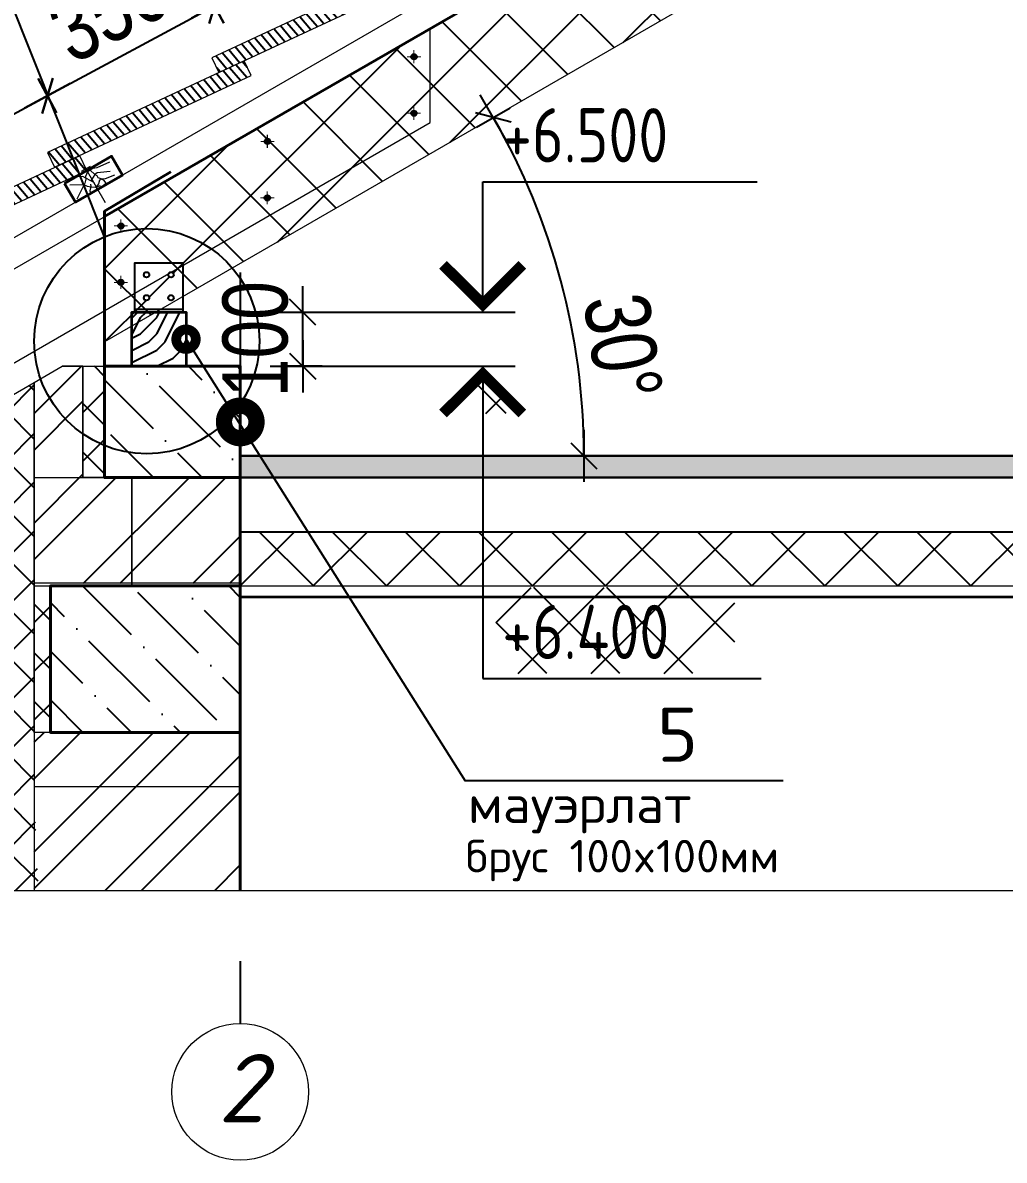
# Model space of a CAD drawing. Extents: x -12289450 to -10763036, y -7834513 to -6150123.
# Drawn here: x -10933360 to -10931550, y -7678309 to -7676211 of the extents above; entities that cross this region are included whole.
import ezdxf

# ---------------------------------------------------------------- set-up
doc = ezdxf.new("R2010")
doc.units = 0
doc.header["$LTSCALE"] = 25
doc.header["$PDMODE"] = 35
doc.linetypes.add('CENTER', pattern=[50.8, 31.75, -6.35, 6.35, -6.35])
doc.linetypes.add('HIDDEN', pattern=[9.525, 6.35, -3.175])
doc.layers.get('DefPoints').update_dxf_attribs({"color": 10, "lineweight": 30})
for name, color, linetype in [('004-ВСПЛИНИИ', 15, 'Continuous'), ('005-РАЗМЕРЫ', 252, 'Continuous'), ('008-ШТРИХОВКА', 252, 'Continuous'), ('014-ОСИ', 251, 'CENTER'), ('1рамка1', 7, 'Continuous'), ('Annotation - Text', 7, 'Continuous'), ('Крыши', 7, 'Continuous'), ('Примечания', 7, 'Continuous')]:
    doc.layers.add(name, color=color, linetype=linetype)
for name, color, linetype, lineweight in [('RAZMER', 7, 'Continuous', 9), ('Перегор', 4, 'Continuous', 20), ('Стена', 7, 'Continuous', 5), ('СТЕНЫ', 5, 'Continuous', 40), ('Штрих', 9, 'Continuous', 13)]:
    doc.layers.add(name, color=color, linetype=linetype, lineweight=lineweight)
doc.styles.add('gismo', font='isocpeui.ttf')
doc.styles.add('GOST 2.304', font='cs_gost2304.shx')
doc.styles.add('ROMANT', font='romant.shx', dxfattribs={"height": 2})
doc.styles.get("Standard").update_dxf_attribs({"font": 'arial.ttf'})
doc.styles.add('TXT0', font='txt', dxfattribs={"width": 0.8})
doc.dimstyles.new('Копия 3 РАЗМЕРЫ 3', dxfattribs={"dimscale": 30, "dimtxt": 4, "dimasz": 0.08, "dimexe": 0, "dimexo": 0, "dimgap": 0.9, "dimtad": 1, "dimdec": 0, "dimzin": 0, "dimdsep": 46, "dimtxsty": 'TXT0', "dimblk1": 'A8MITTA', "dimblk2": 'A8MITTA', "dimsah": 1, "dimcen": 0.3, "dimse1": 1, "dimse2": 1, "dimadec": 0, "dimazin": 0, "dimtp": 6, "dimtm": 6, "dimtfac": 1, "dimtdec": 0, "dimtofl": 0, "dimtmove": 0, "dimatfit": 3, "dimldrblk": 'A8MITTA', "dimfxl": 0, "dimtolj": 1, "dimtzin": 0, "dimarcsym": 0})

# ---------------------------------------------------------------- blocks, each defined once
blk = doc.blocks.new('A8MITTA', base_point=(3180, 3140))
for p, q in [((3180, 3155), (3180, 3125)), ((3170, 3130), (3190, 3150)), ((3160, 3140), (3200, 3140))]:
    blk.add_line(p, q)
blk = doc.blocks.new('*D998')
at = {"layer": '005-РАЗМЕРЫ', "color": 0, "lineweight": -2, "ltscale": 4, "transparency": 16777216}
blk.add_arc((-10933573, -7677009.9), 1247.6, 0.1102, 29.8898, dxfattribs=at)
at = {"layer": 'DefPoints', "color": 0, "ltscale": 4, "transparency": 16777216}
for p in [(-10928309.1, -7673970.7), (-10932400.7, -7676583.2), (-10932959.1, -7677009.9), (-10930469.1, -7677009.9), (-10933988.7, -7677249.9)]:
    blk.add_point(p, dxfattribs=at)
at = {"layer": '005-РАЗМЕРЫ', "color": 0, "lineweight": -2, "ltscale": 4, "transparency": 16777216, "xscale": 2.4, "yscale": 2.4, "zscale": 2.4}
for p, rotation in [((-10932492.6, -7676386.1), 119.944888583532), ((-10932325.5, -7677009.9), 270.0551114208214)]:
    blk.add_blockref('A8MITTA', p, dxfattribs=dict(at, rotation=rotation))
at = {"layer": '005-РАЗМЕРЫ', "color": 0, "ltscale": 4, "transparency": 16777216, "insert": (-10932253.7, -7676808.9), "char_height": 120, "attachment_point": 5, "rotation": 278.6621, "style": 'TXT0'}
blk.add_mtext('\\A1;30°', dxfattribs=at)
blk = doc.blocks.new('ytjtyj')
at = {"layer": 'Перегор', "linetype": 'Continuous'}
for p, q in [((-3.6, 13.4), (-21.6, 6.9)), ((-12.6, 10.2), (11.8, -56.9))]:
    blk.add_line(p, q, dxfattribs=at)
at = {"layer": 'Стена', "linetype": 'Continuous', "ltscale": 100}
blk.add_line((51.9, -12.5), (38.2, 25), dxfattribs=at)
blk.add_lwpolyline([(-55.8, -9.2), (-42.1, -46.8), (51.9, -12.5), (38.2, 25), (-55.8, -9.2)], close=True, dxfattribs=at)
at = {"layer": 'Штрих', "linetype": 'Continuous', "ltscale": 100}
for p, q in [((-10.2, 4.4), (-15.6, -3.3)), ((0.3, 8.6), (-10.2, 4.4)), ((2, -2.6), (-4.9, 6.5)), ((7.6, 8.6), (0.3, 8.6)), ((32.8, 15.1), (7.6, 8.6)), ((-20.7, -18.1), (-46.9, -13.8)), ((-18.6, -15.3), (-38.4, -41.9)), ((-20.7, -2.7), (-33.2, -0.9)), ((-15.6, -6.6), (-20.7, -2.7)), ((-15.1, -22.2), (-20.7, -18.1)), ((-15.6, -8.5), (-18.6, -15.3)), ((-15.6, -3.3), (-15.6, -8.5)), ((-7.2, -13), (-15.6, -6.6)), ((-9, -18.9), (-8.9, -23.1)), ((-1.7, -7.1), (-7.2, -13)), ((-1.2, -17.6), (-7.2, -13)), ((2, -2.6), (-1.7, -7.1)), ((5.7, -20.6), (1.3, -25.2)), ((7.1, -0.5), (2, -2.6)), ((5.7, -5.8), (2, -2.6)), ((7.2, -9.7), (5.7, -5.8)), ((8.7, -14.8), (5.7, -20.6)), ((12.9, -0.7), (7.1, -0.5)), ((13.7, -13.8), (7.2, -9.7)), ((13.7, -13.8), (8.7, -14.8)), ((30.7, -2.1), (12.9, -0.7)), ((17.6, -17.7), (13.7, -13.8)), ((19.4, -13.8), (13.7, -13.8)), ((20.1, -23), (17.6, -17.7)), ((37.5, -10.5), (19.4, -13.8)), ((-9.5, -24.4), (-15.1, -22.2)), ((-8.9, -23.1), (-12.3, -30.7)), ((-12.3, -30.7), (-11.7, -34.8)), ((-0.7, -26.6), (-9.5, -24.4)), ((8.3, -25.3), (-0.7, -26.6)), ((1.3, -25.2), (0.1, -30.6)), ((17.5, -23.8), (14, -25.5)), ((21.4, -22.6), (17.5, -23.8))]:
    blk.add_line(p, q, dxfattribs=at)
blk = doc.blocks.new('*D1039')
at = {"layer": '005-РАЗМЕРЫ', "color": 0, "lineweight": -2, "ltscale": 4, "transparency": 16777216}
blk.add_line((-10933620.8, -7676510.5), (-10933316.8, -7676347.3), dxfattribs=at)
at = {"layer": 'DefPoints', "color": 0, "ltscale": 4, "transparency": 16777216}
for p in [(-10933314.7, -7676346.1), (-10933232.3, -7676499.5), (-10933535.4, -7676674.5)]:
    blk.add_point(p, dxfattribs=at)
at = {"layer": '005-РАЗМЕРЫ', "color": 0, "lineweight": -2, "ltscale": 4, "transparency": 16777216, "xscale": 2.4, "yscale": 2.4, "zscale": 2.4}
for p, rotation in [((-10933314.7, -7676346.1), 28.24157779311072), ((-10933622.9, -7676511.7), 208.2415777931107)]:
    blk.add_blockref('A8MITTA', p, dxfattribs=dict(at, rotation=rotation))
at = {"layer": '005-РАЗМЕРЫ', "color": 0, "ltscale": 4, "transparency": 16777216, "insert": (-10933510, -7676352.3), "char_height": 120, "attachment_point": 5, "rotation": 28.2416, "style": 'TXT0'}
blk.add_mtext('\\A1;350', dxfattribs=at)
blk = doc.blocks.new('*D1040')
at = {"layer": '005-РАЗМЕРЫ', "color": 0, "lineweight": -2, "ltscale": 4, "transparency": 16777216}
blk.add_line((-10933312.6, -7676345), (-10933008.6, -7676181.7), dxfattribs=at)
at = {"layer": 'DefPoints', "color": 0, "ltscale": 4, "transparency": 16777216}
for p in [(-10933006.5, -7676180.6), (-10932929.2, -7676324.5), (-10933232.3, -7676499.5)]:
    blk.add_point(p, dxfattribs=at)
at = {"layer": '005-РАЗМЕРЫ', "color": 0, "lineweight": -2, "ltscale": 4, "transparency": 16777216, "xscale": 2.4, "yscale": 2.4, "zscale": 2.4}
for p, rotation in [((-10933006.5, -7676180.6), 28.24157779311072), ((-10933314.7, -7676346.1), 208.2415777931107)]:
    blk.add_blockref('A8MITTA', p, dxfattribs=dict(at, rotation=rotation))
at = {"layer": '005-РАЗМЕРЫ', "color": 0, "ltscale": 4, "transparency": 16777216, "insert": (-10933201.8, -7676186.7), "char_height": 120, "attachment_point": 5, "rotation": 28.2416, "style": 'TXT0'}
blk.add_mtext('\\A1;350', dxfattribs=at)
blk = doc.blocks.new('*D1041')
at = {"layer": '005-РАЗМЕРЫ', "color": 0, "lineweight": -2, "ltscale": 4, "transparency": 16777216}
blk.add_line((-10933004.4, -7676179.5), (-10932700.4, -7676016.2), dxfattribs=at)
at = {"layer": 'DefPoints', "color": 0, "ltscale": 4, "transparency": 16777216}
for p in [(-10932698.3, -7676015.1), (-10932626.1, -7676149.5), (-10932929.2, -7676324.5)]:
    blk.add_point(p, dxfattribs=at)
at = {"layer": '005-РАЗМЕРЫ', "color": 0, "lineweight": -2, "ltscale": 4, "transparency": 16777216, "xscale": 2.4, "yscale": 2.4, "zscale": 2.4}
for p, rotation in [((-10932698.3, -7676015.1), 28.24157779311072), ((-10933006.5, -7676180.6), 208.2415777931107)]:
    blk.add_blockref('A8MITTA', p, dxfattribs=dict(at, rotation=rotation))
at = {"layer": '005-РАЗМЕРЫ', "color": 0, "ltscale": 4, "transparency": 16777216, "insert": (-10932893.6, -7676021.2), "char_height": 120, "attachment_point": 5, "rotation": 28.2416, "style": 'TXT0'}
blk.add_mtext('\\A1;350', dxfattribs=at)
blk = doc.blocks.new('*D1055')
at = {"layer": '005-РАЗМЕРЫ', "color": 0, "lineweight": -2, "ltscale": 4, "transparency": 16777216}
blk.add_line((-10932844, -7676842.5), (-10932844, -7676747.3), dxfattribs=at)
at = {"layer": 'DefPoints', "color": 0, "ltscale": 4, "transparency": 16777216}
for p in [(-10932844, -7676744.9), (-10932840.4, -7676744.9), (-10932840.4, -7676844.9)]:
    blk.add_point(p, dxfattribs=at)
at = {"layer": '005-РАЗМЕРЫ', "color": 0, "lineweight": -2, "ltscale": 4, "transparency": 16777216, "xscale": 2.4, "yscale": 2.4, "zscale": 2.4}
for p, rotation in [((-10932844, -7676744.9), 90), ((-10932844, -7676844.9), 270)]:
    blk.add_blockref('A8MITTA', p, dxfattribs=dict(at, rotation=rotation))
at = {"layer": '005-РАЗМЕРЫ', "color": 0, "ltscale": 4, "transparency": 16777216, "insert": (-10932931, -7676794.9), "char_height": 120, "attachment_point": 5, "rotation": 90, "style": 'TXT0'}
blk.add_mtext('\\A1;100', dxfattribs=at)
blk = doc.blocks.new('*D1126')
at = {"layer": '005-РАЗМЕРЫ', "color": 0, "lineweight": -2, "ltscale": 4, "transparency": 16777216}
blk.add_arc((-10923045.2, -7677009.9), 1211.2, 150.1135, 179.8865, dxfattribs=at)
at = {"layer": 'DefPoints', "color": 0, "ltscale": 4, "transparency": 16777216}
for p in [(-10928309.1, -7673970.7), (-10924183.4, -7676595.6), (-10923409.1, -7676799.8), (-10932959.1, -7677009.9), (-10923659.1, -7677009.9)]:
    blk.add_point(p, dxfattribs=at)
at = {"layer": '005-РАЗМЕРЫ', "color": 0, "lineweight": -2, "ltscale": 4, "transparency": 16777216, "xscale": 2.4, "yscale": 2.4, "zscale": 2.4}
for p, rotation in [((-10924094.1, -7676404.3), 60.05676570589963), ((-10924256.4, -7677009.9), 269.9432342983295)]:
    blk.add_blockref('A8MITTA', p, dxfattribs=dict(at, rotation=rotation))
at = {"layer": '005-РАЗМЕРЫ', "color": 0, "ltscale": 4, "transparency": 16777216, "insert": (-10924319.5, -7676762), "char_height": 120, "attachment_point": 5, "rotation": 78.9912, "style": 'TXT0'}
blk.add_mtext('\\A1;30°', dxfattribs=at)

msp = doc.modelspace()

# ---------------------------------------------------------------- hatches: boundary and pattern name
at = {"layer": '008-ШТРИХОВКА', "ltscale": 3}
h = msp.add_hatch(dxfattribs=at)
h.set_pattern_fill('ANSI37', color=256, scale=30)
h.set_pattern_definition([(45, (-10933209.11, -7676799.76), (-67.3519, 67.3519), []), (135, (-10933209.11, -7676799.76), (-67.3519, -67.3519), [])])
h.paths.add_polyline_path([(-10924009.1, -7676222.4), (-10924009.1, -7676395.6), (-10923554.1, -7676658.3), (-10923554.1, -7676654.9), (-10923464.1, -7676654.9), (-10923464.1, -7676710.3), (-10923409.1, -7676742), (-10923409.1, -7676568.8)])
h.paths.add_polyline_path([(-10923709.1, -7676434.3), (-10923709.1, -7676435.3, 0.403433), (-10923704.3, -7676430.3), (-10923705.3, -7676430.3, -0.40079)], flags=16)
h.paths.add_polyline_path([(-10923704.1, -7676534.3, -1), (-10923714.1, -7676534.3, -1)], flags=16)
h.paths.add_polyline_path([(-10923974.3, -7676378.3, -1), (-10923984.3, -7676378.3, -1)], flags=16)
h.paths.add_polyline_path([(-10923979.3, -7676270.3), (-10923979.3, -7676269.3, 0.425077), (-10923984.5, -7676274.3), (-10923983.5, -7676274.3, -0.427766)], flags=16)
h.paths.add_polyline_path([(-10923438.9, -7676590.2), (-10923438.9, -7676591.1, 0.403433), (-10923434.1, -7676586.1), (-10923435.1, -7676586.1, -0.40079)], flags=16)
h.paths.add_polyline_path([(-10923443.9, -7676690.2, -1), (-10923433.9, -7676690.2, -1)], flags=16)
h.paths.add_polyline_path([(-10924009.1, -7676395.6), (-10924009.1, -7676222.4), (-10925303.3, -7675475.2, -0.449807), (-10925316.5, -7675477.9), (-10925432, -7675631.9), (-10925041.2, -7675857.5), (-10924970.8, -7675781.6, -0.208652), (-10924973.7, -7675775, -1), (-10924955.7, -7675775, -0.654736), (-10924970.8, -7675781.6), (-10925041.2, -7675857.5), (-10923554.1, -7676716), (-10923554.1, -7676658.3)])
h.paths.add_polyline_path([(-10923409.1, -7676742), (-10923464.1, -7676710.3), (-10923464.1, -7676744.9), (-10923459.1, -7676744.9), (-10923459.1, -7676770.9), (-10923409.1, -7676799.8)])
h.paths.add_polyline_path([(-10928309.1, -7673739.8), (-10933209.1, -7676568.8), (-10933209.1, -7676799.8), (-10928309.1, -7673970.7), (-10926554.1, -7674984), (-10926554.1, -7674919.9), (-10926464.1, -7674919.9), (-10926464.1, -7675009.9), (-10926459.1, -7675009.9), (-10926459.1, -7675038.8), (-10925432, -7675631.9), (-10925316.5, -7675477.9, -0.379494), (-10925318.9, -7675466.2)])
h.paths.add_polyline_path([(-10927841.7, -7674203.6, -1), (-10927831.7, -7674203.6, -1)], flags=16)
h.paths.add_polyline_path([(-10927841.7, -7674161.1, -1), (-10927831.7, -7674161.1, -1)], flags=16)
h.paths.add_polyline_path([(-10927886.8, -7674203.6, -1), (-10927876.8, -7674203.6, -1)], flags=16)
h.paths.add_polyline_path([(-10927886.8, -7674161.1, -1), (-10927876.8, -7674161.1, -1)], flags=16)
h.paths.add_polyline_path([(-10928174.2, -7673872.7), (-10928174.2, -7673871.8, 0.403433), (-10928179, -7673876.7), (-10928178, -7673876.7, -0.40079)], flags=16)
h.paths.add_polyline_path([(-10928244.2, -7673936.5), (-10928244.2, -7673935.5, 0.400203), (-10928249, -7673940.5), (-10928248, -7673940.5, -0.40079)], flags=0)
h.paths.add_polyline_path([(-10928244.1, -7673936.5), (-10928244.1, -7673935.5, 0.406669), (-10928249, -7673940.5), (-10928248, -7673940.5, -0.40079)], flags=16)
h.paths.add_polyline_path([(-10928244.2, -7673872.7), (-10928244.2, -7673871.8, 0.400203), (-10928249, -7673876.7), (-10928248, -7673876.7, -0.40079)], flags=0)
h.paths.add_polyline_path([(-10928244.1, -7673872.7), (-10928244.1, -7673871.7, 0.406669), (-10928249, -7673876.7), (-10928248, -7673876.7, -0.40079)], flags=16)
h.paths.add_polyline_path([(-10928244.2, -7673809), (-10928244.2, -7673808, 0.400203), (-10928249, -7673813), (-10928248, -7673813, -0.40079)], flags=0)
h.paths.add_polyline_path([(-10928244.1, -7673809), (-10928244.1, -7673808, 0.406669), (-10928249, -7673813), (-10928248, -7673813, -0.40079)], flags=16)
h.paths.add_polyline_path([(-10928369.2, -7673940.5), (-10928370, -7673940.5, -0.415546), (-10928374, -7673944.5), (-10928374, -7673945.5, 0.403433)], flags=16)
h.paths.add_polyline_path([(-10928374.2, -7673936.5), (-10928374.2, -7673935.5, 0.403433), (-10928379, -7673940.5), (-10928378.2, -7673940.5, -0.415546)], flags=16)
h.paths.add_polyline_path([(-10928369.2, -7673876.7), (-10928370, -7673876.7, -0.415546), (-10928374, -7673880.8), (-10928374, -7673881.7, 0.403433)], flags=16)
h.paths.add_polyline_path([(-10928374.2, -7673872.7), (-10928374.2, -7673871.8, 0.403433), (-10928379, -7673876.7), (-10928378.2, -7673876.7, -0.415546)], flags=16)
h.paths.add_polyline_path([(-10928374.2, -7673809), (-10928374.2, -7673809, 0.415546), (-10928378.2, -7673813), (-10928378, -7673813, -0.40079)], flags=0)
h.paths.add_polyline_path([(-10928369, -7673813, -1), (-10928379, -7673813), (-10928379.2, -7673813, 0.425077), (-10928374, -7673818), (-10928374, -7673813), (-10928379, -7673813, 0.413145), (-10928374, -7673818), (-10928374, -7673818, -0.425077), (-10928379.2, -7673813, -1.020293)], flags=16)
h.paths.add_polyline_path([(-10928444.2, -7673872.7), (-10928444.2, -7673871.8, 0.403433), (-10928449, -7673876.7), (-10928448, -7673876.7, -0.40079)], flags=16)
h.paths.add_polyline_path([(-10930091.7, -7674983.6, -1), (-10930081.7, -7674983.6, -1)], flags=16)
h.paths.add_polyline_path([(-10930091.7, -7674941.1, -1), (-10930081.7, -7674941.1, -1)], flags=16)
h.paths.add_polyline_path([(-10930136.8, -7674983.6, -1), (-10930126.8, -7674983.6, -1)], flags=16)
h.paths.add_polyline_path([(-10930136.8, -7674941.1, -1), (-10930126.8, -7674941.1, -1)], flags=16)
h.paths.add_polyline_path([(-10933091.7, -7676676.1, -1), (-10933081.7, -7676676.1, -1)], flags=16)
h.paths.add_polyline_path([(-10933091.7, -7676718.6, -1), (-10933081.7, -7676718.6, -1)], flags=16)
h.paths.add_polyline_path([(-10933136.8, -7676676.1, -1), (-10933126.8, -7676676.1, -1)], flags=16)
h.paths.add_polyline_path([(-10933136.8, -7676718.6, -1), (-10933126.8, -7676718.6, -1)], flags=16)
at = {"layer": '008-ШТРИХОВКА'}
h = msp.add_hatch(dxfattribs=at)
h.set_pattern_fill('ANSI31', color=251, scale=4, angle=5, style=0)
h.set_pattern_definition([(130, (-22681472.927, -662320.611), (9.728764428, 8.163402643), [])])
h.paths.add_polyline_path([(-10932638.5, -7676135.2), (-10932640.1, -7676132.5), (-10932637.4, -7676130.9), (-10932648.6, -7676106.8), (-10933011.2, -7676275.9), (-10932998.5, -7676303)])
h = msp.add_hatch(dxfattribs=at)
h.set_pattern_fill('ANSI31', color=251, scale=4, angle=5, style=0)
h.set_pattern_definition([(130, (-22681169.818, -662495.611), (9.728764428, 8.163402643), [])])
h.paths.add_polyline_path([(-10932941.7, -7676310.2), (-10932943.2, -7676307.5), (-10932940.5, -7676305.9), (-10932951.8, -7676281.8), (-10933314.3, -7676450.9), (-10933301.6, -7676478)])
h = msp.add_hatch(dxfattribs=at)
h.set_pattern_fill('ANSI31', color=251, scale=4, angle=5, style=0)
h.set_pattern_definition([(130, (-22680866.709, -662670.611), (9.728764428, 8.163402643), [])])
h.paths.add_polyline_path([(-10933244.8, -7676485.2), (-10933246.3, -7676482.5), (-10933243.6, -7676480.9), (-10933254.9, -7676456.8), (-10933617.4, -7676625.9), (-10933604.7, -7676653)])
h = msp.add_hatch(dxfattribs=at)
h.set_pattern_fill('WOODFACE', color=251, scale=300, style=0, pattern_type=2)
h.set_pattern_definition([(0, (740996.98, -569530.14), (300, 300), [15, -285]), (90, (741116.98, -569425.14), (-300, 300), [30, -270]), (45, (741056.98, -569455.14), (3e-14, 300), [21.21, -63.63, 21.21, -42.42, 148.5, -127.2940687]), (45, (740981.98, -569545.14), (3e-14, 300), [21.213, -42.426, 21.213, -339.4120686]), (45, (741086.98, -569515.14), (3e-14, 300), [21.213, -403.0510686]), (45, (741116.98, -569530.14), (3e-14, 300), [21.213, -403.0510686]), (45, (741071.98, -569500.14), (3e-14, 300), [21.213, -403.0510686]), (45, (741056.98, -569485.14), (3e-14, 300), [42.426, -381.8380686]), (45, (741131.98, -569260.14), (3e-14, 300), [42.426, -381.8380686]), (45, (741026.98, -569470.14), (3e-14, 300), [84.852, -339.4120686]), (45, (741011.98, -569455.14), (3e-14, 300), [84.852, -339.4120686]), (45, (741206.98, -569365.14), (3e-14, 300), [84.852, -339.4120686]), (45, (740996.98, -569425.14), (3e-14, 300), [63.6396, -360.6244686]), (45, (740936.98, -569380.14), (3e-14, 300), [63.6396, -360.6244686]), (45, (740966.98, -569410.14), (3e-14, 300), [63.6396, -360.6244686]), (45, (741161.98, -569320.14), (3e-14, 300), [106.06602, -318.1980486]), (45, (741131.98, -569305.14), (3e-14, 300), [106.06602, -318.1980486]), (45, (741161.98, -569380.14), (3e-14, 300), [148.492424, -275.7716445]), (26.5650512, (741026.98, -569500.14), (300, 1e-07), [33.541017, -637.279374]), (26.5650512, (741086.98, -569410.14), (300, 1e-07), [33.541017, -637.279374]), (26.5650512, (741071.98, -569440.14), (300, 1e-07), [33.541017, -637.279374]), (26.5650512, (741011.98, -569530.14), (300, 1e-07), [67.08204, -603.738353]), (26.5650512, (741071.98, -569395.14), (300, 1e-07), [100.623059, -570.197334]), (26.5650512, (741041.98, -569380.14), (300, 1e-07), [134.1640785, -536.6563146]), (26.5650512, (741011.98, -569365.14), (300, 1e-07), [134.1640785, -536.6563146]), (26.5650512, (740966.98, -569275.14), (300, 1e-07), [134.1640785, -536.6563146]), (26.5650512, (740966.98, -569305.14), (300, 1e-07), [167.7051, -503.115293]), (26.5650512, (740981.98, -569335.14), (300, 1e-07), [167.7051, -503.115293]), (63.4349488, (741086.98, -569455.14), (2e-08, 300), [33.541017, -637.279374]), (63.4349488, (741041.98, -569485.14), (2e-08, 300), [33.541017, -637.279374]), (63.4349488, (740996.98, -569530.14), (2e-08, 300), [67.08204, -603.738353]), (63.4349488, (741086.98, -569485.14), (2e-08, 300), [67.08204, -603.738353]), (63.4349488, (740966.98, -569545.14), (2e-08, 300), [100.623059, -570.197334]), (63.4349488, (740936.98, -569545.14), (2e-08, 300), [134.1640785, -536.6563146]), (63.4349488, (741206.98, -569530.14), (2e-08, 300), [134.1640785, -536.6563146]), (63.4349488, (741101.98, -569500.14), (2e-08, 300), [134.1640785, -536.6563146]), (63.4349488, (741161.98, -569530.14), (2e-08, 300), [167.7051, -503.115293]), (63.4349488, (741131.98, -569515.14), (2e-08, 300), [167.7051, -503.115293])])
h.paths.add_polyline_path([(-10933059.1, -7676844.9), (-10933059.1, -7676744.9), (-10933159.1, -7676744.9), (-10933159.1, -7676844.9)])
h = msp.add_hatch(dxfattribs=at)
h.set_pattern_fill('WOODFACE', color=251, scale=300, style=0, pattern_type=2)
h.set_pattern_definition([(0, (740996.97, -569530.14), (300, 300), [15, -285]), (90, (741116.97, -569425.14), (-300, 300), [30, -270]), (45, (741056.97, -569455.14), (3e-14, 300), [21.21, -63.63, 21.21, -42.42, 148.5, -127.2940687]), (45, (740981.97, -569545.14), (3e-14, 300), [21.213, -42.426, 21.213, -339.4120686]), (45, (741086.97, -569515.14), (3e-14, 300), [21.213, -403.0510686]), (45, (741116.97, -569530.14), (3e-14, 300), [21.213, -403.0510686]), (45, (741071.97, -569500.14), (3e-14, 300), [21.213, -403.0510686]), (45, (741056.97, -569485.14), (3e-14, 300), [42.426, -381.8380686]), (45, (741131.97, -569260.14), (3e-14, 300), [42.426, -381.8380686]), (45, (741026.97, -569470.14), (3e-14, 300), [84.852, -339.4120686]), (45, (741011.97, -569455.14), (3e-14, 300), [84.852, -339.4120686]), (45, (741206.97, -569365.14), (3e-14, 300), [84.852, -339.4120686]), (45, (740996.97, -569425.14), (3e-14, 300), [63.6396, -360.6244686]), (45, (740936.97, -569380.14), (3e-14, 300), [63.6396, -360.6244686]), (45, (740966.97, -569410.14), (3e-14, 300), [63.6396, -360.6244686]), (45, (741161.97, -569320.14), (3e-14, 300), [106.06602, -318.1980486]), (45, (741131.97, -569305.14), (3e-14, 300), [106.06602, -318.1980486]), (45, (741161.97, -569380.14), (3e-14, 300), [148.492424, -275.7716445]), (26.5650512, (741026.97, -569500.14), (300, 1e-07), [33.541017, -637.279374]), (26.5650512, (741086.97, -569410.14), (300, 1e-07), [33.541017, -637.279374]), (26.5650512, (741071.97, -569440.14), (300, 1e-07), [33.541017, -637.279374]), (26.5650512, (741011.97, -569530.14), (300, 1e-07), [67.08204, -603.738353]), (26.5650512, (741071.97, -569395.14), (300, 1e-07), [100.623059, -570.197334]), (26.5650512, (741041.97, -569380.14), (300, 1e-07), [134.1640785, -536.6563146]), (26.5650512, (741011.97, -569365.14), (300, 1e-07), [134.1640785, -536.6563146]), (26.5650512, (740966.97, -569275.14), (300, 1e-07), [134.1640785, -536.6563146]), (26.5650512, (740966.97, -569305.14), (300, 1e-07), [167.7051, -503.115293]), (26.5650512, (740981.97, -569335.14), (300, 1e-07), [167.7051, -503.115293]), (63.4349488, (741086.97, -569455.14), (2e-08, 300), [33.541017, -637.279374]), (63.4349488, (741041.97, -569485.14), (2e-08, 300), [33.541017, -637.279374]), (63.4349488, (740996.97, -569530.14), (2e-08, 300), [67.08204, -603.738353]), (63.4349488, (741086.97, -569485.14), (2e-08, 300), [67.08204, -603.738353]), (63.4349488, (740966.97, -569545.14), (2e-08, 300), [100.623059, -570.197334]), (63.4349488, (740936.97, -569545.14), (2e-08, 300), [134.1640785, -536.6563146]), (63.4349488, (741206.97, -569530.14), (2e-08, 300), [134.1640785, -536.6563146]), (63.4349488, (741101.97, -569500.14), (2e-08, 300), [134.1640785, -536.6563146]), (63.4349488, (741161.97, -569530.14), (2e-08, 300), [167.7051, -503.115293]), (63.4349488, (741131.97, -569515.14), (2e-08, 300), [167.7051, -503.115293])])
h.paths.add_polyline_path([(-10933059.1, -7676844.9), (-10933059.1, -7676744.9), (-10933159.1, -7676744.9), (-10933159.1, -7676844.9)])
at = {"layer": '008-ШТРИХОВКА', "lineweight": 25, "ltscale": 4}
h = msp.add_hatch(dxfattribs=at)
h.set_pattern_fill('ANSI32', color=256, scale=15, style=0)
h.set_pattern_definition([(45, (-10933339.12, -7680164.88), (-101.028, 101.028), []), (45, (-10933271.76, -7680164.88), (-101.028, 101.028), [])])
h.paths.add_polyline_path([(-10933249.1, -7676844.9), (-10933287.2, -7676844.9), (-10933339.1, -7676874.8), (-10933339.1, -7677049.9), (-10933249.1, -7677049.9)])
h.paths.add_polyline_path([(-10933159.1, -7677049.9), (-10933339.1, -7677049.9), (-10933339.1, -7677244.9), (-10933159.1, -7677244.9)])
h.paths.add_polyline_path([(-10932959.1, -7677049.9), (-10933159.1, -7677049.9), (-10933159.1, -7677244.9), (-10932959.1, -7677244.9)])
h.paths.add_polyline_path([(-10932959.1, -7677519.9), (-10933339.1, -7677519.9), (-10933339.1, -7677619.9), (-10932959.1, -7677619.9)])
h.paths.add_polyline_path([(-10933339.1, -7677811.4), (-10932959.1, -7677811.4), (-10932959.1, -7677619.9), (-10933339.1, -7677619.9)])
at = {"layer": '008-ШТРИХОВКА', "ltscale": 4}
h = msp.add_hatch(dxfattribs=at)
h.set_pattern_fill('ANSI37', color=256, scale=20, style=0)
h.set_pattern_definition([(45, (-11320783.79, -7026167.72), (-44.9012806, 44.9012806), []), (135, (-11320783.79, -7026167.72), (-44.9012806, -44.9012806), [])])
h.paths.add_polyline_path([(-10933209.1, -7676844.9), (-10933249.1, -7676844.9), (-10933249.1, -7677049.9), (-10933209.1, -7677049.9)])
h = msp.add_hatch(dxfattribs=at)
h.set_pattern_fill('ANSI36', color=256, scale=20, angle=90, style=0)
h.set_pattern_definition([(135, (-10933209.127, -7677049.875), (-123.479, 33.676), [158.75, -31.75, 0, -31.75])])
h.paths.add_polyline_path([(-10932959.1, -7676844.9), (-10933209.1, -7676844.9), (-10933209.1, -7677049.9), (-10932959.1, -7677049.9)])
at = {"layer": '008-ШТРИХОВКА', "ltscale": 3}
h = msp.add_hatch(dxfattribs=at)
h.set_pattern_fill('ANSI37', color=256, scale=30)
h.set_pattern_definition([(45, (-10932959.11, -7677249.9), (-67.3519, 67.3519), []), (135, (-10932959.11, -7677249.9), (-67.3519, -67.3519), [])])
edge = h.paths.add_edge_path()
edge.add_line((-10923846.6, -7677249.9), (-10923801.6, -7677178.7))
edge.add_arc((-10923486.7, -7676889.2), 427.7, 217.5535, 222.5938, ccw=False)
edge.add_line((-10923825.8, -7677149.9), (-10926459.1, -7677149.9))
edge.add_line((-10926459.1, -7677149.9), (-10926459.1, -7677249.9))
edge.add_line((-10926459.1, -7677249.9), (-10923846.6, -7677249.9))
edge = h.paths.add_edge_path()
edge.add_line((-10923716.6, -7677249.9), (-10923659.1, -7677249.9))
edge.add_line((-10923659.1, -7677249.9), (-10923659.1, -7677149.9))
edge.add_line((-10923659.1, -7677149.9), (-10923783.4, -7677149.9))
edge.add_line((-10923783.4, -7677149.9), (-10923801.6, -7677178.7))
edge.add_arc((-10923486.7, -7676889.2), 427.7, 222.5938, 237.4911)
edge = h.paths.add_edge_path()
edge.add_line((-10923846.6, -7677249.9), (-10923716.6, -7677249.9))
edge.add_arc((-10923486.7, -7676889.2), 427.7, 222.5938, 237.4911, ccw=False)
edge.add_line((-10923801.6, -7677178.7), (-10923846.6, -7677249.9))
edge = h.paths.add_edge_path()
edge.add_line((-10923783.4, -7677149.9), (-10923825.8, -7677149.9))
edge.add_arc((-10923486.7, -7676889.2), 427.7, 217.5535, 222.5938)
edge.add_line((-10923801.6, -7677178.7), (-10923783.4, -7677149.9))
h.paths.add_polyline_path([(-10926559.1, -7677149.9), (-10926559.1, -7677249.9), (-10926459.1, -7677249.9), (-10926459.1, -7677149.9)])
h.paths.add_polyline_path([(-10927669.1, -7677249.9), (-10927739.4, -7677249.9), (-10928000.6, -7677249.9), (-10928049.1, -7677249.9), (-10927809.1, -7677249.9), (-10927809.1, -7677149.9), (-10926559.1, -7677149.9), (-10926559.1, -7677249.9)])
h.paths.add_polyline_path([(-10928049.1, -7677249.9), (-10927909.1, -7677249.9), (-10927909.1, -7677149.9), (-10932834.7, -7677150), (-10932771.6, -7677249.9), (-10930469.1, -7677249.9)])
h.paths.add_polyline_path([(-10932959.1, -7677150), (-10932959.1, -7677244.9), (-10932959.1, -7677244.9), (-10932959.1, -7677249.9), (-10932771.6, -7677249.9), (-10932834.7, -7677150)])
edge = h.paths.add_edge_path()
edge.add_line((-10932904.2, -7676844.9), (-10932452, -7676844.9))
edge = h.paths.add_edge_path()
edge.add_line((-10932512, -7676844.9), (-10932512, -7677420.6))
h.paths.add_polyline_path([(-10932487.5, -7677411), (-10932047.1, -7677411), (-10932047.1, -7677252.4), (-10932487.5, -7677252.4)])
edge = h.paths.add_edge_path()
edge.add_line((-10932512, -7677420.6), (-10931998.5, -7677420.6))
edge = h.paths.add_edge_path()
edge.add_line((-10932439.1, -7676931.9), (-10932512, -7676859))
edge.add_line((-10932512, -7676859), (-10932585, -7676931.9))
at = {"layer": '008-ШТРИХОВКА', "ltscale": 4}
h = msp.add_hatch(dxfattribs=at)
h.set_pattern_fill('ANSI37', color=256, scale=20, style=0)
h.set_pattern_definition([(45, (-10933389.115, -7681149.875), (-44.9013, 44.9013), []), (135, (-10933389.115, -7681149.875), (-44.9013, -44.9013), [])])
h.paths.add_polyline_path([(-10933389.1, -7677811.4), (-10933339.1, -7677811.4), (-10933339.1, -7677519.9), (-10933339.1, -7677519.9), (-10933339.1, -7677244.9), (-10933339.1, -7677244.9), (-10933339.1, -7677049.9), (-10933339.1, -7677049.9), (-10933339.1, -7676874.8), (-10933389.1, -7676903.7)])
h.paths.add_polyline_path([(-10933339.1, -7677619.9), (-10933331.3, -7677811.4), (-10933339.1, -7677843)])
at = {"layer": '008-ШТРИХОВКА'}
h = msp.add_hatch(dxfattribs=at)
h.set_pattern_fill('WOODFACE', color=251, scale=300, style=0, pattern_type=2)
h.set_pattern_definition([(0, (-10932898, -7677234.88), (300, 300), [15, -285]), (90, (-10932778, -7677129.88), (-300, 300), [30, -270]), (45, (-10932838, -7677159.88), (3e-14, 300), [21.21, -63.63, 21.21, -42.42, 148.5, -127.294]), (45, (-10932913, -7677249.88), (3e-14, 300), [21.213, -42.426, 21.213, -339.412]), (45, (-10932808, -7677219.88), (3e-14, 300), [21.213, -403.051]), (45, (-10932778, -7677234.88), (3e-14, 300), [21.213, -403.051]), (45, (-10932823, -7677204.88), (3e-14, 300), [21.213, -403.051]), (45, (-10932838, -7677189.88), (3e-14, 300), [42.426, -381.838]), (45, (-10932763, -7676964.88), (3e-14, 300), [42.426, -381.838]), (45, (-10932868, -7677174.88), (3e-14, 300), [84.852, -339.412]), (45, (-10932883, -7677159.88), (3e-14, 300), [84.852, -339.412]), (45, (-10932688, -7677069.88), (3e-14, 300), [84.852, -339.412]), (45, (-10932898, -7677129.88), (3e-14, 300), [63.64, -360.6245]), (45, (-10932958, -7677084.88), (3e-14, 300), [63.64, -360.6245]), (45, (-10932928, -7677114.88), (3e-14, 300), [63.64, -360.6245]), (45, (-10932733, -7677024.88), (3e-14, 300), [106.066, -318.198]), (45, (-10932763, -7677009.88), (3e-14, 300), [106.066, -318.198]), (45, (-10932733, -7677084.88), (3e-14, 300), [148.492, -275.772]), (26.565, (-10932868, -7677204.88), (300, 1e-07), [33.541, -637.279]), (26.565, (-10932808, -7677114.88), (300, 1e-07), [33.541, -637.279]), (26.565, (-10932823, -7677144.88), (300, 1e-07), [33.541, -637.279]), (26.565, (-10932883, -7677234.88), (300, 1e-07), [67.082, -603.738]), (26.565, (-10932823, -7677099.88), (300, 1e-07), [100.623, -570.197]), (26.565, (-10932853, -7677084.88), (300, 1e-07), [134.164, -536.656]), (26.565, (-10932883, -7677069.88), (300, 1e-07), [134.164, -536.656]), (26.565, (-10932928, -7676979.88), (300, 1e-07), [134.164, -536.656]), (26.565, (-10932928, -7677009.88), (300, 1e-07), [167.705, -503.115]), (26.565, (-10932913, -7677039.88), (300, 1e-07), [167.705, -503.115]), (63.435, (-10932808, -7677159.88), (2e-08, 300), [33.541, -637.279]), (63.435, (-10932853, -7677189.88), (2e-08, 300), [33.541, -637.279]), (63.435, (-10932898, -7677234.88), (2e-08, 300), [67.082, -603.738]), (63.435, (-10932808, -7677189.88), (2e-08, 300), [67.082, -603.738]), (63.435, (-10932928, -7677249.88), (2e-08, 300), [100.623, -570.197]), (63.435, (-10932958, -7677249.88), (2e-08, 300), [134.164, -536.656]), (63.435, (-10932688, -7677234.88), (2e-08, 300), [134.164, -536.656]), (63.435, (-10932793, -7677204.88), (2e-08, 300), [134.164, -536.656]), (63.435, (-10932733, -7677234.88), (2e-08, 300), [167.705, -503.115]), (63.435, (-10932763, -7677219.88), (2e-08, 300), [167.705, -503.115])])
h.paths.add_polyline_path([(-10928089.1, -7677050), (-10928139.1, -7677050), (-10928147.1, -7677049.9), (-10928097.1, -7677049.9)], flags=16)
h.paths.add_polyline_path([(-10930469.1, -7677050), (-10930469.1, -7677009.9), (-10932958, -7677009.9), (-10932958, -7677050)])
h.paths.add_polyline_path([(-10930469.1, -7677009.9), (-10930469.1, -7677050), (-10923659.1, -7677050.1), (-10923659.1, -7677009.9)])
at = {"layer": '008-ШТРИХОВКА', "ltscale": 4}
h = msp.add_hatch(dxfattribs=at)
h.set_pattern_fill('ANSI37', color=256, scale=20, style=0)
h.set_pattern_definition([(45, (-10923309.11, -7677524.88), (-44.9013, 44.9013), []), (135, (-10923309.11, -7677524.88), (-44.9013, -44.9013), [])])
h.paths.add_polyline_path([(-10933339.1, -7677249.9), (-10933309.1, -7677249.9), (-10933309.1, -7677524.9), (-10933339.1, -7677524.9)])
h = msp.add_hatch(dxfattribs=at)
h.set_pattern_fill('ANSI36', color=256, scale=20, angle=90, style=0)
h.set_pattern_definition([(135, (-10933339.12, -7677519.88), (-123.4785, 33.676), [158.75, -31.75, 0, -31.75])])
h.paths.add_polyline_path([(-10932959.1, -7677249.9), (-10932959.1, -7677519.9), (-10933309.1, -7677519.9), (-10933309.1, -7677249.9)])
at = {"layer": 'Перегор', "linetype": 'Continuous', "ltscale": 5}
h = msp.add_hatch(color=256, dxfattribs=at)
edge = h.paths.add_edge_path()
edge.add_arc((-10932638.7, -7676274.3), 4.01, 180, 540, ccw=False)
h = msp.add_hatch(color=256, dxfattribs=at)
edge = h.paths.add_edge_path()
edge.add_arc((-10932638.9, -7676378.3), 4.01, 180, 540, ccw=False)
h = msp.add_hatch(color=256, dxfattribs=at)
edge = h.paths.add_edge_path()
edge.add_arc((-10932908.9, -7676430.3), 4.01, 180, 540, ccw=False)
h = msp.add_hatch(color=256, dxfattribs=at)
edge = h.paths.add_edge_path()
edge.add_arc((-10932909.1, -7676534.3), 4.01, 180, 540, ccw=False)
h = msp.add_hatch(color=256, dxfattribs=at)
edge = h.paths.add_edge_path()
edge.add_arc((-10933179.1, -7676586.1), 4.01, 180, 540, ccw=False)
h = msp.add_hatch(color=256, dxfattribs=at)
edge = h.paths.add_edge_path()
edge.add_arc((-10933179.3, -7676690.2), 4.01, 180, 540, ccw=False)

# ---------------------------------------------------------------- linework, layer by layer
at = {"lineweight": 25, "ltscale": 20}
for p in [(-10933059.1, -7676794.9), (-10931957.9, -7677609.2)]:
    msp.add_line(p, (-10932544.6, -7677609.2), dxfattribs=at)
for points, const_width in [([(-10933068.1, -7676795.7, -1), (-10933050.1, -7676794.1, -1)], 36), ([(-10932944.1, -7676947.4, -1), (-10932974.1, -7676947.4, -1)], 60)]:
    msp.add_lwpolyline(points, format="xyb", close=True, dxfattribs=dict(at, const_width=const_width))
at = {"layer": '004-ВСПЛИНИИ', "color": 1}
msp.add_line((-10933209.1, -7676606), (-10933556.5, -7675735.8), dxfattribs=at)
at = {"layer": '004-ВСПЛИНИИ', "color": 0, "lineweight": 0}
msp.add_lwpolyline([(-10933447.5, -7677811.4), (-10930550.9, -7677811.4), (-10930494.8, -7677892.8), (-10930433.2, -7677712.4), (-10930375.3, -7677811.4), (-10923134.2, -7677811.4)], dxfattribs=at)
at = {"layer": '004-ВСПЛИНИИ', "color": 1}
msp.add_circle((-10933131.5, -7676798.6), 207.6, dxfattribs=at)
at = {"layer": '008-ШТРИХОВКА', "ltscale": 3}
msp.add_lwpolyline([(-10932959.1, -7677150), (-10927909.1, -7677149.9)], dxfattribs=at)
at = {"layer": '014-ОСИ'}
msp.add_lwpolyline([(-10932959.1, -7676671.8), (-10932959.1, -7678056.7)], dxfattribs=at)
msp.add_lwpolyline([(-10932959.1, -7676671.8), (-10932959.1, -7678056.7)], dxfattribs=at)
at = {"layer": '1рамка1', "color": 7, "lineweight": 25, "ltscale": 133.333333}
msp.add_line((-10933064.1, -7676739.9), (-10933154.1, -7676739.9), dxfattribs=at)
msp.add_lwpolyline([(-10933154.1, -7676744.9), (-10933064.1, -7676744.9), (-10933064.1, -7676654.9), (-10933154.1, -7676654.9), (-10933154.1, -7676744.9)], close=True, dxfattribs=at)
for centre in [(-10932638.7, -7676274.3), (-10932638.9, -7676378.3), (-10932908.9, -7676430.3), (-10932909.1, -7676534.3), (-10933179.1, -7676586.1), (-10933131.8, -7676676.1), (-10933086.7, -7676676.1), (-10933179.3, -7676690.2), (-10933131.8, -7676718.6), (-10933086.7, -7676718.6)]:
    msp.add_circle(centre, 5, dxfattribs=at)
at = {"layer": 'Annotation - Text', "color": 0, "lineweight": 20}
msp.add_circle((-10932959.1, -7678182.7), 126, dxfattribs=at)
at = {"layer": 'RAZMER', "ltscale": 4}
for p, q in [((-10934159.1, -7677059.6), (-10928309.1, -7673682.1)), ((-10934129.1, -7677100), (-10929858, -7674634.1)), ((-10932609.1, -7676395.6), (-10932609.1, -7676222.4)), ((-10934054.1, -7677229.9), (-10932609.1, -7676395.6))]:
    msp.add_line(p, q, dxfattribs=at)
for points in [[(-10928309.1, -7673970.7), (-10933209.1, -7676799.8), (-10933209.1, -7676568.8), (-10928309.1, -7673739.8)], [(-10928309.1, -7673970.7), (-10933209.1, -7676799.8), (-10933209.1, -7676568.8), (-10928309.1, -7673739.8)], [(-10932959.1, -7677250), (-10928049.1, -7677249.9)]]:
    msp.add_lwpolyline(points, dxfattribs=at)
at = {"layer": 'RAZMER', "color": 1, "lineweight": 35, "ltscale": 4}
msp.add_lwpolyline([(-10933159.1, -7676844.9), (-10933159.1, -7676744.9), (-10933059.1, -7676744.9), (-10933059.1, -7676844.9), (-10933159.1, -7676844.9)], dxfattribs=at)
at = {"layer": 'Крыши', "lineweight": 35, "ltscale": 3}
msp.add_lwpolyline([(-10932959.1, -7677270), (-10928049.1, -7677269.9)], dxfattribs=at)
at = {"layer": 'Перегор', "linetype": 'Continuous', "lineweight": 40, "ltscale": 100}
msp.add_line((-10933209.1, -7676568.8), (-10928309.1, -7673739.8), dxfattribs=at)
at = {"layer": 'Перегор', "linetype": 'Continuous', "ltscale": 100}
for points in [[(-10933011.2, -7676275.9), (-10932998.5, -7676303), (-10932636, -7676134), (-10932648.6, -7676106.8)], [(-10933314.3, -7676450.9), (-10933301.6, -7676478), (-10932939.1, -7676309), (-10932951.8, -7676281.8)], [(-10933617.4, -7676625.9), (-10933604.7, -7676653), (-10933242.2, -7676484), (-10933254.9, -7676456.8)]]:
    msp.add_lwpolyline(points, close=True, dxfattribs=at)
at = {"layer": 'Перегор', "linetype": 'Continuous', "ltscale": 5, "const_width": 2}
for points in [[(-10932638.9, -7676262), (-10932638.9, -7676286.5)], [(-10932626, -7676274.3), (-10932651.5, -7676274.3)], [(-10932626.2, -7676378.3), (-10932651.7, -7676378.3)], [(-10932639.1, -7676366), (-10932639.1, -7676390.6)], [(-10932909.1, -7676418), (-10932909.1, -7676442.5)], [(-10932896.2, -7676430.3), (-10932921.7, -7676430.3)], [(-10932909.3, -7676522), (-10932909.3, -7676546.5)], [(-10932896.4, -7676534.3), (-10932921.9, -7676534.3)], [(-10933166.4, -7676586.1), (-10933191.9, -7676586.1)], [(-10933179.3, -7676573.9), (-10933179.3, -7676598.4)], [(-10933166.6, -7676690.2), (-10933192, -7676690.2)], [(-10933179.5, -7676677.9), (-10933179.5, -7676702.4)]]:
    msp.add_lwpolyline(points, dxfattribs=at)
at = {"layer": 'Перегор', "linetype": 'Continuous', "lineweight": 40, "ltscale": 100}
msp.add_lwpolyline([(-10933014.1, -7676844.9), (-10933014.1, -7676844.9), (-10933209.1, -7676844.9), (-10933209.1, -7676559), (-10933086.8, -7676486.6)], dxfattribs=at)
at = {"layer": 'Перегор', "linetype": 'Continuous', "ltscale": 5}
for centre in [(-10932638.7, -7676274.3), (-10932908.9, -7676430.3), (-10933179.1, -7676586.1)]:
    msp.add_circle(centre, 4.01, dxfattribs=at)
at = {"layer": 'Примечания', "linetype": 'Continuous', "lineweight": 25, "ltscale": 40}
for p, q in [((-10932512, -7676744.9), (-10932512, -7676504.9)), ((-10932512, -7676504.9), (-10932006, -7676504.9)), ((-10932904.2, -7676744.9), (-10932452, -7676744.9)), ((-10932904.2, -7676844.9), (-10932452, -7676844.9)), ((-10932512, -7676844.9), (-10932512, -7677420.6)), ((-10932512, -7677420.6), (-10931998.5, -7677420.6))]:
    msp.add_line(p, q, dxfattribs=at)
at = {"layer": 'Примечания', "linetype": 'Continuous', "lineweight": 25, "ltscale": 40, "const_width": 20}
for points in [[(-10932585, -7676657.8), (-10932512, -7676730.7), (-10932439.1, -7676657.8)], [(-10932439.1, -7676931.9), (-10932512, -7676859), (-10932585, -7676931.9)]]:
    msp.add_lwpolyline(points, dxfattribs=at)
at = {"layer": 'СТЕНЫ', "color": 2}
msp.add_lwpolyline([(-10933283, -7676507.6), (-10933263, -7676542.2), (-10933176.4, -7676492.2), (-10933196.4, -7676457.6), (-10933283, -7676507.6)], close=True, dxfattribs=at)
at = {"layer": 'СТЕНЫ', "lineweight": 15, "ltscale": 3}
msp.add_lwpolyline([(-10933339.1, -7677049.9), (-10933339.1, -7676874.8), (-10933287.3, -7676844.9), (-10933249.1, -7676844.9), (-10933287.3, -7676844.9), (-10933249.1, -7676844.9), (-10933249.1, -7677049.9, -16.180027)], format="xyb", dxfattribs=at)
for points in [[(-10933209.1, -7676844.9), (-10933209.1, -7676844.9), (-10933209.1, -7677049.9), (-10933249.1, -7677049.9), (-10933249.1, -7676844.9), (-10933209.1, -7676844.9)], [(-10933389.1, -7677519.9), (-10933389.1, -7676903.7), (-10933339.1, -7676874.8), (-10933339.1, -7677519.9)], [(-10933339.1, -7676874.8), (-10933339.1, -7677519.9)], [(-10932959.1, -7677249.9), (-10932959.1, -7677519.9), (-10933339.1, -7677519.9), (-10933339.1, -7677249.9), (-10932959.1, -7677249.9)], [(-10933339.1, -7677519.9), (-10933339.1, -7677811.4)]]:
    msp.add_lwpolyline(points, dxfattribs=at)
at = {"layer": 'СТЕНЫ', "ltscale": 3}
msp.add_lwpolyline([(-10932959.1, -7677049.9), (-10932959.1, -7676844.9), (-10933209.1, -7676844.9), (-10933209.1, -7677049.9), (-10932959.1, -7677049.9)], close=True, dxfattribs=at)
for points in [[(-10932959.1, -7676844.9), (-10932959.1, -7677249.9)], [(-10932959.1, -7677249.9), (-10932959.1, -7677519.9), (-10933309.1, -7677519.9), (-10933309.1, -7677249.9), (-10932959.1, -7677249.9)], [(-10932959.1, -7677249.9), (-10932959.1, -7677519.9)], [(-10932959.1, -7677519.9), (-10932959.1, -7677811.4)]]:
    msp.add_lwpolyline(points, dxfattribs=at)
at = {"layer": 'СТЕНЫ', "lineweight": 30}
for points in [[(-10923659.1, -7677009.9), (-10932959.1, -7677009.9)], [(-10930469.1, -7677009.9), (-10932959.1, -7677009.9)], [(-10930469.1, -7677049.9), (-10932959.1, -7677049.9)]]:
    msp.add_lwpolyline(points, dxfattribs=at)
at = {"layer": 'СТЕНЫ', "lineweight": 9, "ltscale": 4}
msp.add_lwpolyline([(-10932959.1, -7677244.9), (-10933339.1, -7677244.9), (-10933339.1, -7677049.9), (-10932959.1, -7677049.9)], close=True, dxfattribs=at)
msp.add_lwpolyline([(-10932959.1, -7677244.9), (-10933339.1, -7677244.9), (-10933339.1, -7677049.9), (-10932959.1, -7677049.9)], close=True, dxfattribs=at)
msp.add_lwpolyline([(-10932959.1, -7677244.9), (-10933339.1, -7677244.9), (-10933339.1, -7677049.9), (-10932959.1, -7677049.9)], close=True, dxfattribs=at)
at = {"layer": 'СТЕНЫ', "color": 4, "linetype": 'HIDDEN', "lineweight": 20, "ltscale": 4}
for points in [[(-10932959.1, -7677249.9), (-10933159.1, -7677249.9), (-10933159.1, -7677049.9)], [(-10932959.1, -7677049.9), (-10933159.1, -7677049.9), (-10933159.1, -7677249.9)], [(-10932959.1, -7677049.9), (-10933159.1, -7677049.9), (-10933159.1, -7677249.9)]]:
    msp.add_lwpolyline(points, dxfattribs=at)
at = {"layer": 'СТЕНЫ', "color": 4, "lineweight": 20, "ltscale": 4}
msp.add_lwpolyline([(-10932959.1, -7677249.9), (-10930469.1, -7677249.9)], dxfattribs=at)
at = {"layer": 'СТЕНЫ', "lineweight": 9, "ltscale": 4}
msp.add_lwpolyline([(-10932959.1, -7677811.4), (-10932959.1, -7677619.9), (-10933339.1, -7677619.9), (-10933339.1, -7677811.4)], dxfattribs=at)

# ---------------------------------------------------------------- block references
at = {"layer": '005-РАЗМЕРЫ', "color": 251, "rotation": 10.00000002058262}
msp.add_blockref('ytjtyj', (-10933229.7, -7676488.9), dxfattribs=at)

# ---------------------------------------------------------------- texts
at = {"layer": 'Annotation - Text', "color": 0, "lineweight": 25, "insert": (-10932957.1, -7678112.8), "char_height": 126, "attachment_point": 2, "style": 'gismo'}
msp.add_mtext('2', dxfattribs=at)
at = {"layer": 'Примечания', "linetype": 'Continuous', "lineweight": 25, "ltscale": 40, "style": 'GOST 2.304'}
for s, p in [('+6.500', (-10932476, -7676468.9)), ('+6.400', (-10932476, -7677384.6))]:
    msp.add_text(s, height=100, dxfattribs=at).set_placement(p)
at = {"layer": 'Примечания', "color": 7, "attachment_point": 4}
for s, insert, char_height in [('\\A1;{\\Fsimplex|c204;мауэрлат}', (-10932539.2, -7677661.4), 70), ('\\A1;{\\Fsimplex|c204;брус \\Fsimplex|c0;100x100\\Fsimplex|c204;мм}', (-10932543.6, -7677756.1), 60)]:
    msp.add_mtext(s, dxfattribs=dict(at, insert=insert, char_height=char_height))
at = {"layer": 'Стена', "linetype": 'Continuous', "ltscale": 100, "style": 'ROMANT'}
msp.add_text('5', height=100, dxfattribs=at).set_placement((-10932190.7, -7677574))

# ---------------------------------------------------------------- dimensions: what is measured, and where the dimension line sits
at = {"layer": '005-РАЗМЕРЫ', "ltscale": 4}
for base, line1, line2, picture, middle in [((-10932400.7, -7676583.2), ((-10930469.1, -7677009.9), (-10932959.1, -7677009.9)), ((-10928309.1, -7673970.7), (-10933988.7, -7677249.9)), '*D998', (-10932339.7, -7676822)), ((-10924183.4, -7676595.6), ((-10923659.1, -7677009.9), (-10932959.1, -7677009.9)), ((-10928309.1, -7673970.7), (-10923409.1, -7676799.8)), '*D1126', (-10924234.1, -7676778.6))]:
    dim = msp.add_angular_dim_2l(base=base, line1=line1, line2=line2, dimstyle='Копия 3 РАЗМЕРЫ 3', dxfattribs=at)
    dim.commit()
    dim.dimension.update_dxf_attribs({"geometry": picture, "text_midpoint": middle, "dimtype": 162})
for base, p1, p2, picture, middle in [((-10932698.3, -7676015.1), (-10932929.2, -7676324.5), (-10932626.1, -7676149.5), '*D1041', (-10932893.6, -7676021.2)), ((-10933006.5, -7676180.6), (-10933232.3, -7676499.5), (-10932929.2, -7676324.5), '*D1040', (-10933201.8, -7676186.7)), ((-10933314.7, -7676346.1), (-10933535.4, -7676674.5), (-10933232.3, -7676499.5), '*D1039', (-10933510, -7676352.3))]:
    dim = msp.add_linear_dim(base=base, p1=p1, p2=p2, angle=208.2416, dimstyle='Копия 3 РАЗМЕРЫ 3', dxfattribs=at)
    dim.commit()
    dim.dimension.update_dxf_attribs({"geometry": picture, "text_midpoint": middle})
dim = msp.add_linear_dim(base=(-10932844, -7676744.9), p1=(-10932840.4, -7676844.9), p2=(-10932840.4, -7676744.9), angle=90, dimstyle='Копия 3 РАЗМЕРЫ 3', dxfattribs=at)
dim.commit()
dim.dimension.update_dxf_attribs({"geometry": '*D1055', "text_midpoint": (-10932844, -7676794.9), "dimtype": 160})

doc.saveas('drawing.dxf')
